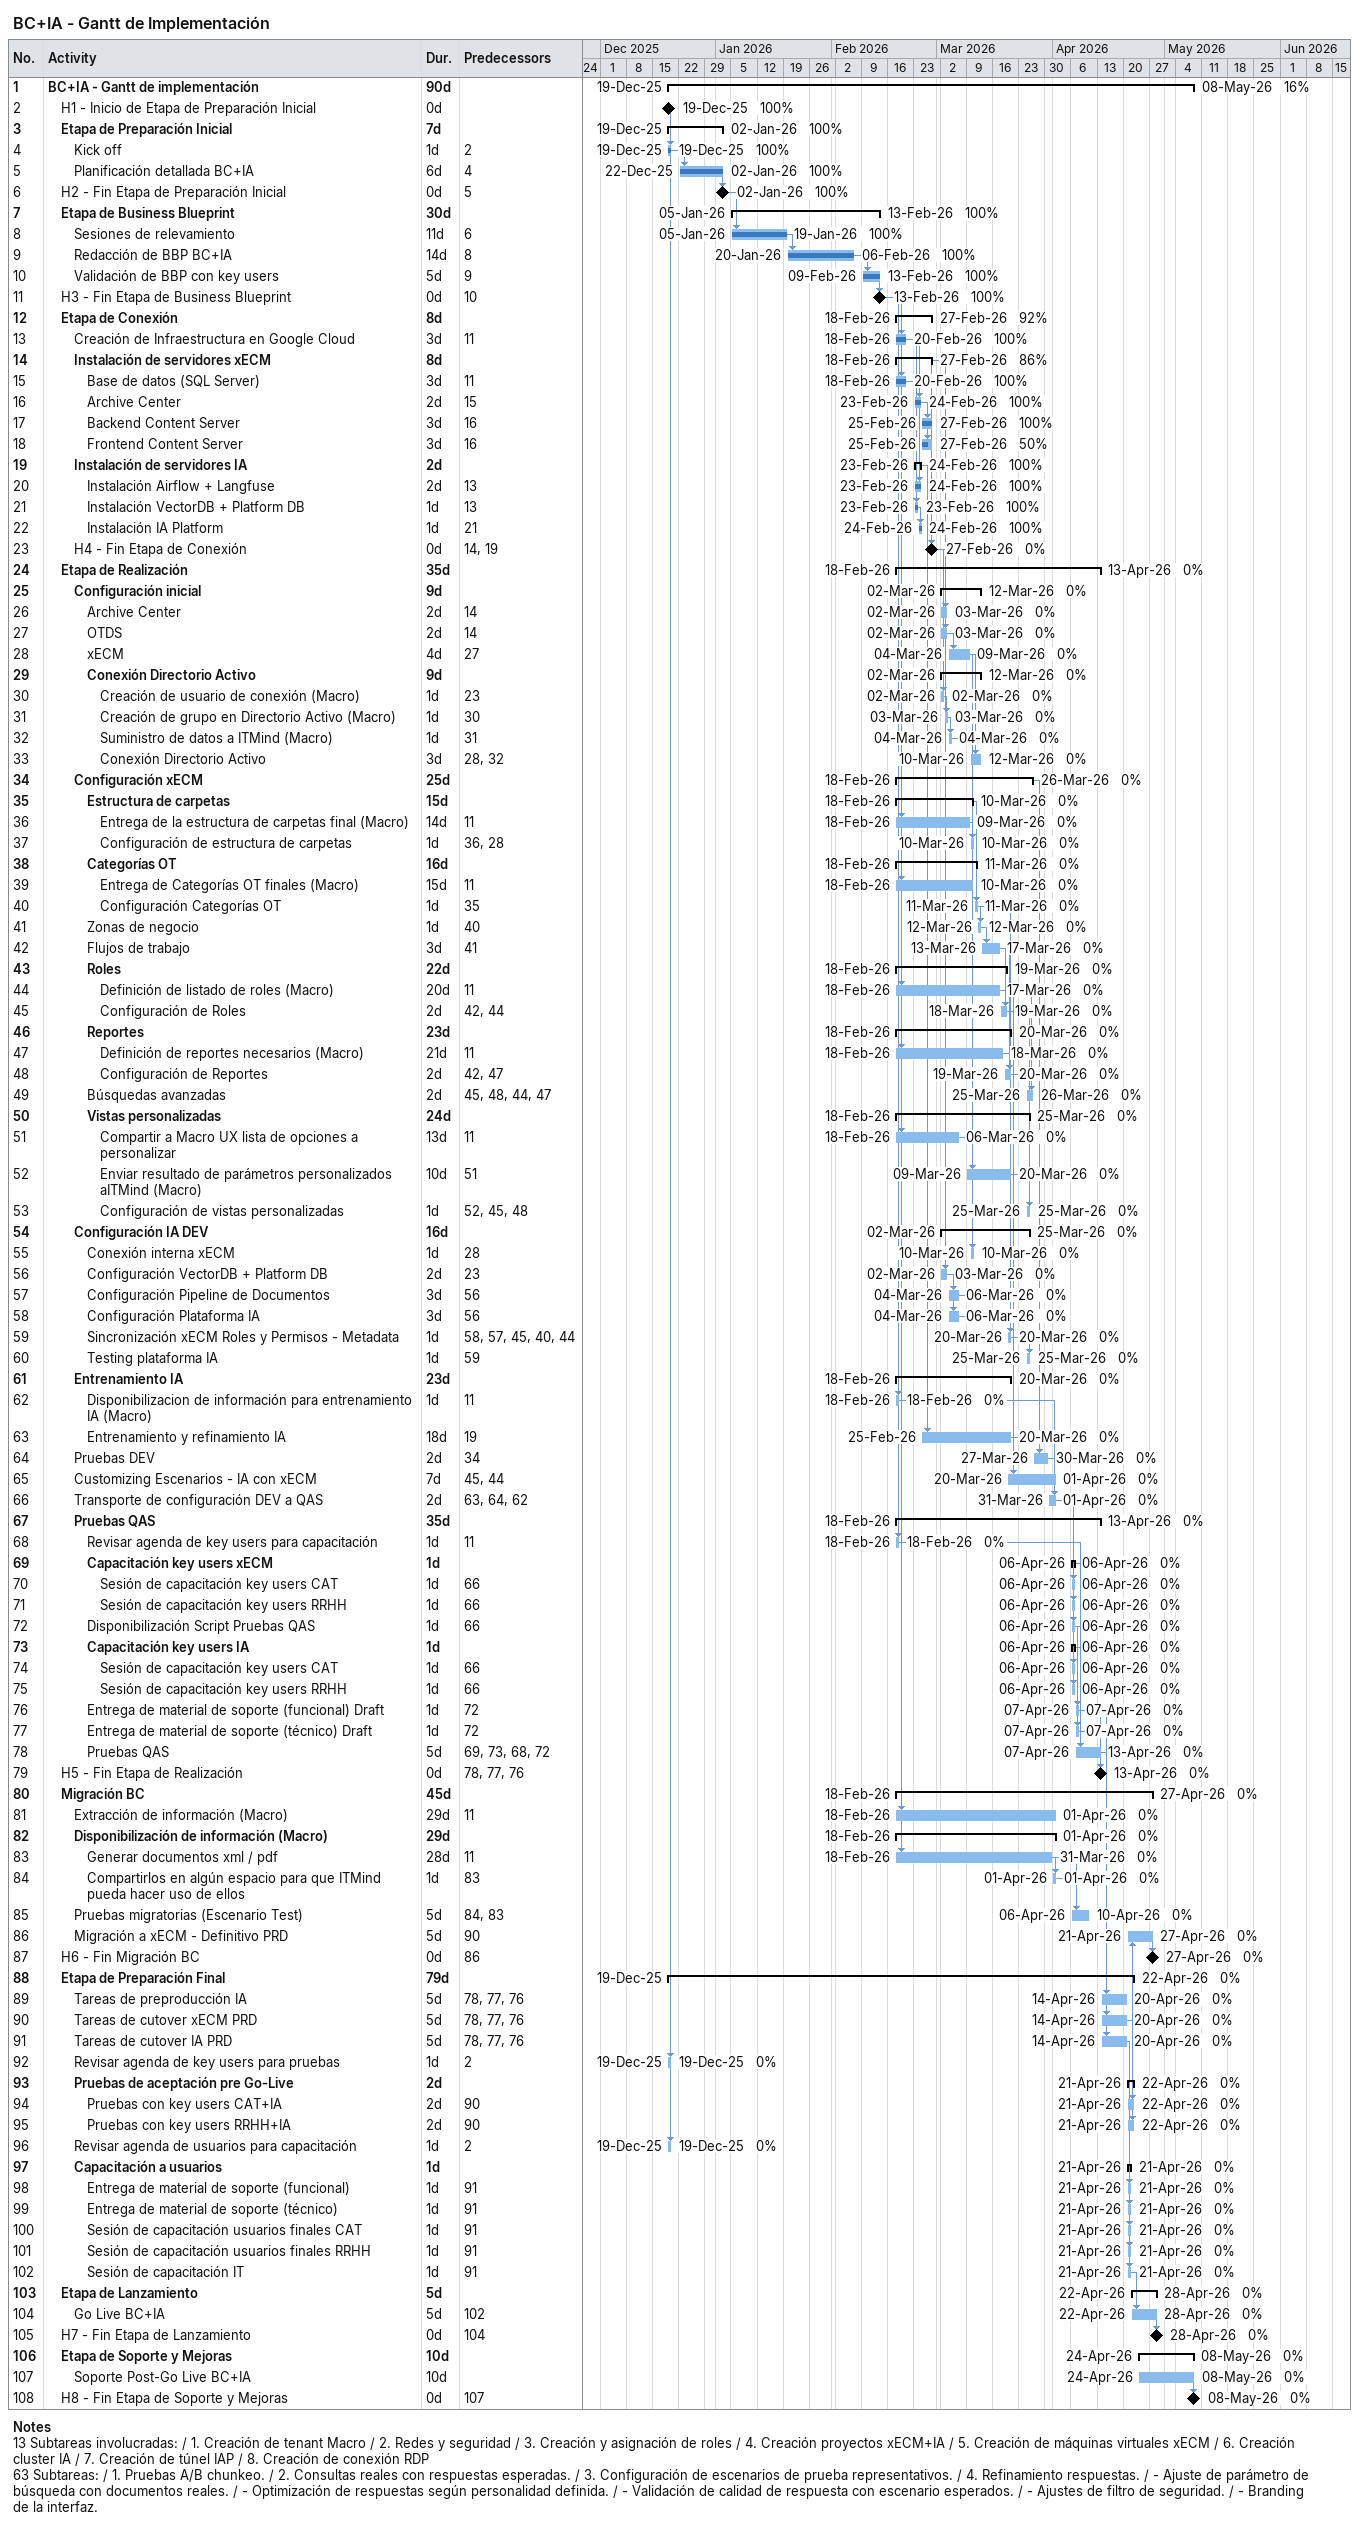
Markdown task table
BC+IA - Gantt de Implementación

| ID | Level | Task | Duration | Start | Finish | Predecessors | % complete |
|---|---|---|---|---|---|---|---|
| 1 | 1 | **BC+IA - Gantt de implementación** | 90d | 2025-12-19 | 2026-05-08 |  | 16 |
| 2 | 2 | H1 - Inicio de Etapa de Preparación Inicial | 0d | 2025-12-19 | 2025-12-19 |  | 100 |
| 3 | 2 | **Etapa de Preparación Inicial** | 7d | 2025-12-19 | 2026-01-02 |  | 100 |
| 4 | 3 | Kick off | 1d | 2025-12-19 | 2025-12-19 | 2 | 100 |
| 5 | 3 | Planificación detallada BC+IA | 6d | 2025-12-22 | 2026-01-02 | 4 | 100 |
| 6 | 2 | H2 - Fin Etapa de Preparación Inicial | 0d | 2026-01-02 | 2026-01-02 | 5 | 100 |
| 7 | 2 | **Etapa de Business Blueprint** | 30d | 2026-01-05 | 2026-02-13 |  | 100 |
| 8 | 3 | Sesiones de relevamiento | 11d | 2026-01-05 | 2026-01-19 | 6 | 100 |
| 9 | 3 | Redacción de BBP BC+IA | 14d | 2026-01-20 | 2026-02-06 | 8 | 100 |
| 10 | 3 | Validación de BBP con key users | 5d | 2026-02-09 | 2026-02-13 | 9 | 100 |
| 11 | 2 | H3 - Fin Etapa de Business Blueprint | 0d | 2026-02-13 | 2026-02-13 | 10 | 100 |
| 12 | 2 | **Etapa de Conexión** | 8d | 2026-02-18 | 2026-02-27 |  | 92 |
| 13 | 3 | Creación de Infraestructura en Google Cloud | 3d | 2026-02-18 | 2026-02-20 | 11 | 100 |
| 14 | 3 | **Instalación de servidores xECM** | 8d | 2026-02-18 | 2026-02-27 |  | 86 |
| 15 | 4 | Base de datos (SQL Server) | 3d | 2026-02-18 | 2026-02-20 | 11 | 100 |
| 16 | 4 | Archive Center | 2d | 2026-02-23 | 2026-02-24 | 15 | 100 |
| 17 | 4 | Backend Content Server | 3d | 2026-02-25 | 2026-02-27 | 16 | 100 |
| 18 | 4 | Frontend Content Server | 3d | 2026-02-25 | 2026-02-27 | 16 | 50 |
| 19 | 3 | **Instalación de servidores IA** | 2d | 2026-02-23 | 2026-02-24 |  | 100 |
| 20 | 4 | Instalación Airflow + Langfuse | 2d | 2026-02-23 | 2026-02-24 | 13 | 100 |
| 21 | 4 | Instalación VectorDB + Platform DB | 1d | 2026-02-23 | 2026-02-23 | 13 | 100 |
| 22 | 4 | Instalación IA Platform | 1d | 2026-02-24 | 2026-02-24 | 21 | 100 |
| 23 | 3 | H4 - Fin Etapa de Conexión | 0d | 2026-02-27 | 2026-02-27 | 14, 19 | 0 |
| 24 | 2 | **Etapa de Realización** | 35d | 2026-02-18 | 2026-04-13 |  | 0 |
| 25 | 3 | **Configuración inicial** | 9d | 2026-03-02 | 2026-03-12 |  | 0 |
| 26 | 4 | Archive Center | 2d | 2026-03-02 | 2026-03-03 | 14 | 0 |
| 27 | 4 | OTDS | 2d | 2026-03-02 | 2026-03-03 | 14 | 0 |
| 28 | 4 | xECM | 4d | 2026-03-04 | 2026-03-09 | 27 | 0 |
| 29 | 4 | **Conexión Directorio Activo** | 9d | 2026-03-02 | 2026-03-12 |  | 0 |
| 30 | 5 | Creación de usuario de conexión (Macro) | 1d | 2026-03-02 | 2026-03-02 | 23 | 0 |
| 31 | 5 | Creación de grupo en Directorio Activo (Macro) | 1d | 2026-03-03 | 2026-03-03 | 30 | 0 |
| 32 | 5 | Suministro de datos a ITMind (Macro) | 1d | 2026-03-04 | 2026-03-04 | 31 | 0 |
| 33 | 5 | Conexión Directorio Activo | 3d | 2026-03-10 | 2026-03-12 | 28, 32 | 0 |
| 34 | 3 | **Configuración xECM** | 25d | 2026-02-18 | 2026-03-26 |  | 0 |
| 35 | 4 | **Estructura de carpetas** | 15d | 2026-02-18 | 2026-03-10 |  | 0 |
| 36 | 5 | Entrega de la estructura de carpetas final (Macro) | 14d | 2026-02-18 | 2026-03-09 | 11 | 0 |
| 37 | 5 | Configuración de estructura de carpetas | 1d | 2026-03-10 | 2026-03-10 | 36, 28 | 0 |
| 38 | 4 | **Categorías OT** | 16d | 2026-02-18 | 2026-03-11 |  | 0 |
| 39 | 5 | Entrega de Categorías OT finales (Macro) | 15d | 2026-02-18 | 2026-03-10 | 11 | 0 |
| 40 | 5 | Configuración Categorías OT | 1d | 2026-03-11 | 2026-03-11 | 35 | 0 |
| 41 | 4 | Zonas de negocio | 1d | 2026-03-12 | 2026-03-12 | 40 | 0 |
| 42 | 4 | Flujos de trabajo | 3d | 2026-03-13 | 2026-03-17 | 41 | 0 |
| 43 | 4 | **Roles** | 22d | 2026-02-18 | 2026-03-19 |  | 0 |
| 44 | 5 | Definición de listado de roles (Macro) | 20d | 2026-02-18 | 2026-03-17 | 11 | 0 |
| 45 | 5 | Configuración de Roles | 2d | 2026-03-18 | 2026-03-19 | 42, 44 | 0 |
| 46 | 4 | **Reportes** | 23d | 2026-02-18 | 2026-03-20 |  | 0 |
| 47 | 5 | Definición de reportes necesarios (Macro) | 21d | 2026-02-18 | 2026-03-18 | 11 | 0 |
| 48 | 5 | Configuración de Reportes | 2d | 2026-03-19 | 2026-03-20 | 42, 47 | 0 |
| 49 | 4 | Búsquedas avanzadas | 2d | 2026-03-25 | 2026-03-26 | 45, 48, 44, 47 | 0 |
| 50 | 4 | **Vistas personalizadas** | 24d | 2026-02-18 | 2026-03-25 |  | 0 |
| 51 | 5 | Compartir a Macro UX lista de opciones a personalizar | 13d | 2026-02-18 | 2026-03-06 | 11 | 0 |
| 52 | 5 | Enviar resultado de parámetros personalizados aITMind (Macro) | 10d | 2026-03-09 | 2026-03-20 | 51 | 0 |
| 53 | 5 | Configuración de vistas personalizadas | 1d | 2026-03-25 | 2026-03-25 | 52, 45, 48 | 0 |
| 54 | 3 | **Configuración IA DEV** | 16d | 2026-03-02 | 2026-03-25 |  | 0 |
| 55 | 4 | Conexión interna xECM | 1d | 2026-03-10 | 2026-03-10 | 28 | 0 |
| 56 | 4 | Configuración VectorDB + Platform DB | 2d | 2026-03-02 | 2026-03-03 | 23 | 0 |
| 57 | 4 | Configuración Pipeline de Documentos | 3d | 2026-03-04 | 2026-03-06 | 56 | 0 |
| 58 | 4 | Configuración Plataforma IA | 3d | 2026-03-04 | 2026-03-06 | 56 | 0 |
| 59 | 4 | Sincronización xECM Roles y Permisos - Metadata | 1d | 2026-03-20 | 2026-03-20 | 58, 57, 45, 40, 44 | 0 |
| 60 | 4 | Testing plataforma IA | 1d | 2026-03-25 | 2026-03-25 | 59 | 0 |
| 61 | 3 | **Entrenamiento IA** | 23d | 2026-02-18 | 2026-03-20 |  | 0 |
| 62 | 4 | Disponibilizacion de información para entrenamiento IA (Macro) | 1d | 2026-02-18 | 2026-02-18 | 11 | 0 |
| 63 | 4 | Entrenamiento y refinamiento IA | 18d | 2026-02-25 | 2026-03-20 | 19 | 0 |
| 64 | 3 | Pruebas DEV | 2d | 2026-03-27 | 2026-03-30 | 34 | 0 |
| 65 | 3 | Customizing Escenarios - IA con xECM | 7d | 2026-03-20 | 2026-04-01 | 45, 44 | 0 |
| 66 | 3 | Transporte de configuración DEV a QAS | 2d | 2026-03-31 | 2026-04-01 | 63, 64, 62 | 0 |
| 67 | 3 | **Pruebas QAS** | 35d | 2026-02-18 | 2026-04-13 |  | 0 |
| 68 | 4 | Revisar agenda de key users para capacitación | 1d | 2026-02-18 | 2026-02-18 | 11 | 0 |
| 69 | 4 | **Capacitación key users xECM** | 1d | 2026-04-06 | 2026-04-06 |  | 0 |
| 70 | 5 | Sesión de capacitación key users CAT | 1d | 2026-04-06 | 2026-04-06 | 66 | 0 |
| 71 | 5 | Sesión de capacitación key users RRHH | 1d | 2026-04-06 | 2026-04-06 | 66 | 0 |
| 72 | 4 | Disponibilización Script Pruebas QAS | 1d | 2026-04-06 | 2026-04-06 | 66 | 0 |
| 73 | 4 | **Capacitación key users IA** | 1d | 2026-04-06 | 2026-04-06 |  | 0 |
| 74 | 5 | Sesión de capacitación key users CAT | 1d | 2026-04-06 | 2026-04-06 | 66 | 0 |
| 75 | 5 | Sesión de capacitación key users RRHH | 1d | 2026-04-06 | 2026-04-06 | 66 | 0 |
| 76 | 4 | Entrega de material de soporte (funcional) Draft | 1d | 2026-04-07 | 2026-04-07 | 72 | 0 |
| 77 | 4 | Entrega de material de soporte (técnico) Draft | 1d | 2026-04-07 | 2026-04-07 | 72 | 0 |
| 78 | 4 | Pruebas QAS | 5d | 2026-04-07 | 2026-04-13 | 69, 73, 68, 72 | 0 |
| 79 | 2 | H5 - Fin Etapa de Realización | 0d | 2026-04-13 | 2026-04-13 | 78, 77, 76 | 0 |
| 80 | 2 | **Migración BC** | 45d | 2026-02-18 | 2026-04-27 |  | 0 |
| 81 | 3 | Extracción de información (Macro) | 29d | 2026-02-18 | 2026-04-01 | 11 | 0 |
| 82 | 3 | **Disponibilización de información (Macro)** | 29d | 2026-02-18 | 2026-04-01 |  | 0 |
| 83 | 4 | Generar documentos xml / pdf | 28d | 2026-02-18 | 2026-03-31 | 11 | 0 |
| 84 | 4 | Compartirlos en algún espacio para que ITMind pueda hacer uso de ellos | 1d | 2026-04-01 | 2026-04-01 | 83 | 0 |
| 85 | 3 | Pruebas migratorias (Escenario Test) | 5d | 2026-04-06 | 2026-04-10 | 84, 83 | 0 |
| 86 | 3 | Migración a xECM - Definitivo PRD | 5d | 2026-04-21 | 2026-04-27 | 90 | 0 |
| 87 | 2 | H6 - Fin Migración BC | 0d | 2026-04-27 | 2026-04-27 | 86 | 0 |
| 88 | 2 | **Etapa de Preparación Final** | 79d | 2025-12-19 | 2026-04-22 |  | 0 |
| 89 | 3 | Tareas de preproducción IA | 5d | 2026-04-14 | 2026-04-20 | 78, 77, 76 | 0 |
| 90 | 3 | Tareas de cutover xECM PRD | 5d | 2026-04-14 | 2026-04-20 | 78, 77, 76 | 0 |
| 91 | 3 | Tareas de cutover IA PRD | 5d | 2026-04-14 | 2026-04-20 | 78, 77, 76 | 0 |
| 92 | 3 | Revisar agenda de key users para pruebas | 1d | 2025-12-19 | 2025-12-19 | 2 | 0 |
| 93 | 3 | **Pruebas de aceptación pre Go-Live** | 2d | 2026-04-21 | 2026-04-22 |  | 0 |
| 94 | 4 | Pruebas con key users CAT+IA | 2d | 2026-04-21 | 2026-04-22 | 90 | 0 |
| 95 | 4 | Pruebas con key users RRHH+IA | 2d | 2026-04-21 | 2026-04-22 | 90 | 0 |
| 96 | 3 | Revisar agenda de usuarios para capacitación | 1d | 2025-12-19 | 2025-12-19 | 2 | 0 |
| 97 | 3 | **Capacitación a usuarios** | 1d | 2026-04-21 | 2026-04-21 |  | 0 |
| 98 | 4 | Entrega de material de soporte (funcional) | 1d | 2026-04-21 | 2026-04-21 | 91 | 0 |
| 99 | 4 | Entrega de material de soporte (técnico) | 1d | 2026-04-21 | 2026-04-21 | 91 | 0 |
| 100 | 4 | Sesión de capacitación usuarios finales CAT | 1d | 2026-04-21 | 2026-04-21 | 91 | 0 |
| 101 | 4 | Sesión de capacitación usuarios finales RRHH | 1d | 2026-04-21 | 2026-04-21 | 91 | 0 |
| 102 | 4 | Sesión de capacitación IT | 1d | 2026-04-21 | 2026-04-21 | 91 | 0 |
| 103 | 2 | **Etapa de Lanzamiento** | 5d | 2026-04-22 | 2026-04-28 |  | 0 |
| 104 | 3 | Go Live BC+IA | 5d | 2026-04-22 | 2026-04-28 | 102 | 0 |
| 105 | 2 | H7 - Fin Etapa de Lanzamiento | 0d | 2026-04-28 | 2026-04-28 | 104 | 0 |
| 106 | 2 | **Etapa de Soporte y Mejoras** | 10d | 2026-04-24 | 2026-05-08 |  | 0 |
| 107 | 3 | Soporte Post-Go Live BC+IA | 10d | 2026-04-24 | 2026-05-08 |  | 0 |
| 108 | 2 | H8 - Fin Etapa de Soporte y Mejoras | 0d | 2026-05-08 | 2026-05-08 | 107 | 0 |

Notes
- 13: Subtareas involucradas: / 1. Creación de tenant Macro / 2. Redes y seguridad / 3. Creación y asignación de roles / 4. Creación proyectos xECM+IA / 5. Creación de máquinas virtuales xECM / 6. Creación cluster IA / 7. Creación de túnel IAP / 8. Creación de conexión RDP
- 63: Subtareas: / 1. Pruebas A/B chunkeo. / 2. Consultas reales con respuestas esperadas. / 3. Configuración de escenarios de prueba representativos. / 4. Refinamiento respuestas. / - Ajuste de parámetro de búsqueda con documentos reales. / - Optimización de respuestas según personalidad definida. / - Validación de calidad de respuesta con escenario esperados. / - Ajustes de filtro de seguridad. / - Branding de la interfaz.
